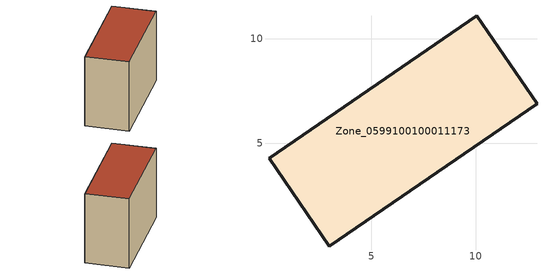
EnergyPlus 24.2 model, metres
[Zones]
Zone_0599100100011173
 floor ground (C_G): 2.98,0.07 0.1,4.28 10.05,11.1 12.93,6.89 z0
 wall outside (C_F): 0.1,4.28 2.98,0.07 12.93,6.89 10.05,11.1 0.1,4.28 z0:8.74
 roof outside (C_R): 12.93,6.89 10.05,11.1 0.1,4.28 2.98,0.07 z8.74
[BUILDING]
Pand.0599100100011173: North Axis=0; Terrain=City; Loads Convergence Tolerance Value=0.04; Temperature Convergence Tolerance Value=0.4; Solar Distribution=FullExterior; Maximum Number of Warmup Days=25; Minimum Number of Warmup Days=1
[Site:Location]
Rotterdam.The.Hague.AP_ZH_NLD Design_Conditions: Latitude=51.96; Longitude=4.45; Time Zone=1; Elevation=-4.5
[SITE:GROUNDTEMPERATURE:BUILDINGSURFACE]
18, 18, 18, 18, 18, 18, 18, 18, 18, 18, 18, 18
[MATERIAL] Thermal Absorptance=0.9; Solar Absorptance=0.7; Visible Absorptance=0.7
Name | Roughness | Thickness | Conductivity | Density | Specific Heat
G.TI.2015-2018 | MediumSmooth | 0.15 | 0.0428571 | 540 | 1210
F.TI.2015-2018 | Rough | 0.3 | 0.0666667 | 1920 | 840
R.TI.2015-2018 | MediumRough | 0.2 | 0.0333333 | 1500 | 1000
[CONSTRUCTION]
C_G: G.TI.2015-2018
C_F: F.TI.2015-2018
C_R: R.TI.2015-2018
[ZONE]
Zone_0599100100011173: Type=1; Multiplier=1; Ceiling Height=Autocalculate; Volume=Autocalculate; Floor Area=autocalculate; Part of Total Floor Area=Yes
[ZONEINFILTRATION:DESIGNFLOWRATE]
Infil_Zone_0599100100011173: Zone or ZoneList or Space or SpaceList=Zone_0599100100011173; Schedule=AlwaysOn; Design Flow Rate Calculation Method=Flow/Area; Flow Rate per Floor Area=0.0015; Constant Term Coefficient=1; Temperature Term Coefficient=0; Velocity Term Coefficient=0; Velocity Squared Term Coefficient=0
[HVACTEMPLATE:ZONE:IDEALLOADSAIRSYSTEM]
Zone_0599100100011173: Maximum Heating Supply Air Temperature=50; Minimum Cooling Supply Air Temperature=13; Maximum Heating Supply Air Humidity Ratio=0.0156; Minimum Cooling Supply Air Humidity Ratio=0.0077; Heating Limit=NoLimit; Cooling Limit=NoLimit; Dehumidification Control Type=ConstantSensibleHeatRatio; Cooling Sensible Heat Ratio=0.7; Dehumidification Setpoint=60; Humidification Control Type=None; Humidification Setpoint=30; Outdoor Air Method=None; Outdoor Air Flow Rate per Person=0.00944; Outdoor Air Flow Rate per Zone Floor Area=0; Outdoor Air Flow Rate per Zone=0; Demand Controlled Ventilation Type=None; Outdoor Air Economizer Type=NoEconomizer; Heat Recovery Type=None; Sensible Heat Recovery Effectiveness=0.7; Latent Heat Recovery Effectiveness=0.65
[ZONECONTROL:THERMOSTAT]
ThermostatControl_Zone_0599100100011173: Zone or ZoneList=Zone_0599100100011173; Control Type Schedule=DualSetpointControlType; Control 1=Thermostat_Zone_0599100100011173; Temperature Difference Between Cutout And Setpoint=0
[THERMOSTATSETPOINT:DUALSETPOINT]
Thermostat_Zone_0599100100011173: Heating Setpoint Temperature Schedule=HeatingSetpoint_Zone_0599100100011173; Cooling Setpoint Temperature Schedule=CoolingSetpoint_Zone_0599100100011173
[SCHEDULE:COMPACT]
HeatingSetpoint_Zone_0599100100011173: Through: 12/31, For: AllDays, Until: 24:00, 21
CoolingSetpoint_Zone_0599100100011173: Through: 12/31, For: AllDays, Until: 24:00, 24
DualSetpointControlType: Through: 12/31, For: AllDays, Until: 24:00, 4
AlwaysOn: Through: 12/31, For: AllDays, Until: 24:00, 1
